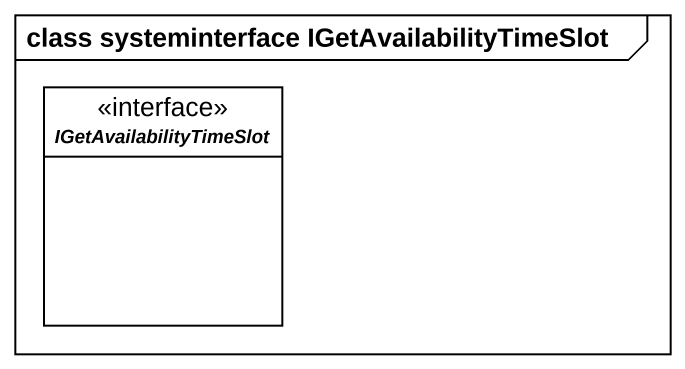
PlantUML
@startuml
mainframe class systeminterface IGetAvailabilityTimeSlot
hide circle
hide empty members
interface IGetAvailabilityTimeSlot
@enduml
